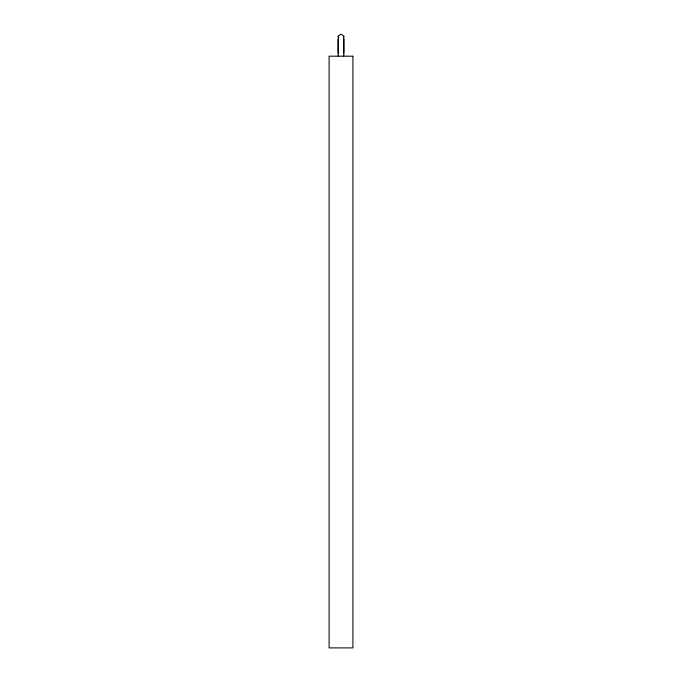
<?xml version="1.0" encoding="UTF-8"?>
<svg xmlns="http://www.w3.org/2000/svg" width="682" height="682" viewBox="0 0 682 682"><rect width="100%" height="100%" fill="white"/><g stroke="black" fill="none" stroke-linecap="round" stroke-linejoin="round"><path stroke-width="1.02" d="M338.187 39.428L338.178 56.12M343.822 39.437L343.805 56.12M343.285 37.8L343.822 36.146L341.009 34.1L338.187 36.146L338.187 53.017M338.187 36.146L338.724 37.8M343.822 36.146L343.822 53.017M352.909 56.18L329.091 56.18L329.091 647.9L352.909 647.9L352.909 56.18"/></g></svg>
